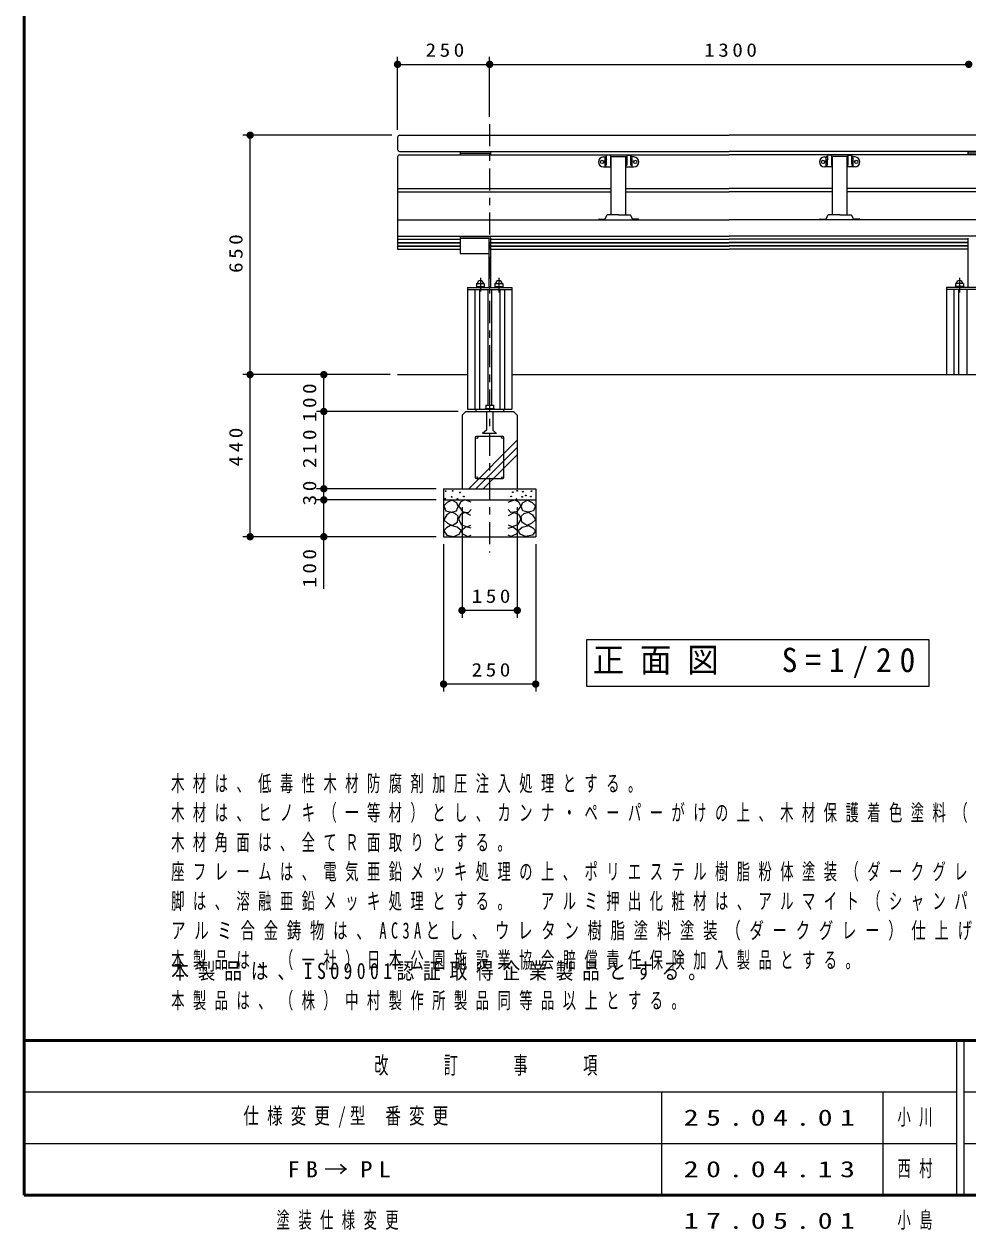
# Model space of a CAD drawing. Units: millimetres on the paper, scale 1:20. Extents: x -365 to 0, y -5 to 257.
# Drawn here: x -365 to -236.9, y -4.7 to 158.9 of the extents above; entities that cross this region are included whole.
import ezdxf

# ---------------------------------------------------------------- set-up
doc = ezdxf.new("R2010")
doc.units = ezdxf.units.MM
doc.linetypes.add('USER2', pattern=[6, 3, -1, 1, -1])
doc.layers.add('LY_1', color=7, linetype='Continuous', lineweight=25)
doc.layers.add('LY_3', color=7, linetype='Continuous', lineweight=13)
doc.styles.add('ＭＳ ゴシック', font='')
doc.styles.get('ＭＳ ゴシック').set_extended_font_data('MS Gothic')

# ---------------------------------------------------------------- blocks, each defined once
blk = doc.blocks.new('filled_dot')
at = {"color": 0, "linetype": 'Continuous', "lineweight": -2, "const_width": 1.25}
blk.add_lwpolyline([(-0.625, 0, 1), (0.625, 0, 1)], format="xyb", close=True, dxfattribs=at)

msp = doc.modelspace()

# ---------------------------------------------------------------- linework, layer by layer
at = {"layer": 'LY_1', "lineweight": 13}
for p, q in [((-314.336, 144.603), (-314.336, 154.471)), ((-301.836, 146.354), (-301.836, 154.471)), ((-314.336, 153.471), (-301.836, 153.471)), ((-301.836, 153.471), (-236.836, 153.471)), ((-315.086, 143.853), (-335.336, 143.853)), ((-334.336, 111.353), (-334.336, 143.853)), ((-303.836, 122.903), (-303.836, 106.653)), ((-303.221, 122.903), (-303.221, 106.653)), ((-300.451, 122.903), (-300.451, 106.653)), ((-299.836, 122.903), (-299.836, 106.653)), ((-238.836, 122.903), (-238.836, 111.353)), ((-238.221, 122.903), (-238.221, 111.353)), ((-315.336, 111.353), (-335.336, 111.353)), ((-334.336, 89.353), (-334.336, 111.353)), ((-324.336, 106.353), (-324.336, 111.353)), ((-306.086, 106.353), (-325.336, 106.353)), ((-324.336, 95.853), (-324.336, 106.353)), ((-304.68, 95.853), (-298.086, 102.447)), ((-303.691, 95.853), (-298.086, 101.458)), ((-302.701, 95.853), (-298.086, 100.468)), ((-309.086, 95.853), (-325.336, 95.853)), ((-309.086, 95.853), (-325.336, 95.853)), ((-324.336, 94.353), (-324.336, 95.853)), ((-309.086, 94.353), (-325.336, 94.353)), ((-324.336, 82.299), (-324.336, 94.353)), ((-305.586, 93.353), (-305.586, 78.353)), ((-298.086, 93.353), (-298.086, 78.353)), ((-309.086, 89.353), (-335.336, 89.353)), ((-308.086, 88.353), (-308.086, 68.353)), ((-295.586, 88.353), (-295.586, 68.353)), ((-298.086, 79.353), (-305.586, 79.353)), ((-242.187, 75.379), (-288.687, 75.379)), ((-288.687, 75.379), (-288.687, 69.079)), ((-242.187, 69.079), (-242.187, 75.379)), ((-295.586, 69.353), (-308.086, 69.353)), ((-288.687, 69.079), (-242.187, 69.079))]:
    msp.add_line(p, q, dxfattribs=at)
at = {"layer": 'LY_1', "linetype": 'USER2', "lineweight": 13}
for p, q in [((-301.836, 145.354), (-301.836, 87.217)), ((-303.086, 124.479), (-303.086, 122.64)), ((-300.586, 124.479), (-300.586, 122.501)), ((-238.086, 124.479), (-238.086, 122.501))]:
    msp.add_line(p, q, dxfattribs=at)
at = {"layer": 'LY_1'}
for p, q in [((-314.336, 143.603), (-314.336, 141.903)), ((-314.086, 143.853), (-269.336, 143.853)), ((-224.586, 143.853), (-269.336, 143.853)), ((-314.336, 140.924), (-314.336, 128.392)), ((-314.086, 141.653), (-269.336, 141.653)), ((-314.086, 141.174), (-269.336, 141.174)), ((-305.836, 141.653), (-305.836, 141.174)), ((-305.836, 141.428), (-301.724, 141.428)), ((-301.724, 141.653), (-301.724, 141.174)), ((-286.411, 140.899), (-286.096, 140.899)), ((-286.168, 139.661), (-286.168, 140.798)), ((-286.074, 140.912), (-285.977, 141.096)), ((-285.972, 140.574), (-285.972, 140.991)), ((-285.532, 141.149), (-285.889, 141.149)), ((-285.432, 141.049), (-285.432, 139.806)), ((-285.336, 133.038), (-285.336, 140.973)), ((-285.336, 140.973), (-283.336, 140.973)), ((-283.336, 133.038), (-283.336, 140.973)), ((-283.24, 141.049), (-283.24, 139.806)), ((-283.14, 141.149), (-282.783, 141.149)), ((-282.7, 140.574), (-282.7, 140.991)), ((-282.598, 140.912), (-282.695, 141.096)), ((-282.261, 140.899), (-282.576, 140.899)), ((-282.504, 139.661), (-282.504, 140.798)), ((-224.586, 141.653), (-269.336, 141.653)), ((-224.586, 141.174), (-269.336, 141.174)), ((-256.411, 140.899), (-256.096, 140.899)), ((-256.168, 139.661), (-256.168, 140.798)), ((-256.074, 140.912), (-255.977, 141.096)), ((-255.972, 140.574), (-255.972, 140.991)), ((-255.532, 141.149), (-255.889, 141.149)), ((-255.432, 141.049), (-255.432, 139.806)), ((-255.336, 133.038), (-255.336, 140.973)), ((-253.336, 140.973), (-255.336, 140.973)), ((-253.336, 133.038), (-253.336, 140.973)), ((-253.24, 141.049), (-253.24, 139.806)), ((-253.14, 141.149), (-252.783, 141.149)), ((-252.7, 140.574), (-252.7, 140.991)), ((-252.598, 140.912), (-252.695, 141.096)), ((-252.261, 140.899), (-252.576, 140.899)), ((-252.504, 139.661), (-252.504, 140.798)), ((-236.949, 141.653), (-236.949, 141.174)), ((-232.836, 141.428), (-236.949, 141.428)), ((-286.411, 139.549), (-285.336, 139.549)), ((-285.382, 139.756), (-285.336, 139.756)), ((-283.336, 139.756), (-283.29, 139.756)), ((-283.336, 139.549), (-282.261, 139.549)), ((-255.336, 139.549), (-256.411, 139.549)), ((-255.336, 139.756), (-255.382, 139.756)), ((-253.29, 139.756), (-253.336, 139.756)), ((-252.261, 139.549), (-253.336, 139.549)), ((-314.336, 136.634), (-285.336, 136.634)), ((-314.336, 136.151), (-285.336, 136.151)), ((-283.336, 136.634), (-269.336, 136.634)), ((-283.336, 136.151), (-269.336, 136.151)), ((-255.336, 136.634), (-269.336, 136.634)), ((-255.336, 136.151), (-269.336, 136.151)), ((-224.336, 136.634), (-253.336, 136.634)), ((-224.336, 136.151), (-253.336, 136.151)), ((-285.974, 132.974), (-286.155, 132.495)), ((-284.336, 133.038), (-285.88, 133.038)), ((-284.336, 133.038), (-282.792, 133.038)), ((-282.698, 132.974), (-282.517, 132.495)), ((-255.974, 132.974), (-256.155, 132.495)), ((-254.336, 133.038), (-255.88, 133.038)), ((-254.336, 133.038), (-252.792, 133.038)), ((-252.698, 132.974), (-252.517, 132.495)), ((-314.336, 132.353), (-269.336, 132.353)), ((-287.076, 132.353), (-287.075, 132.368)), ((-286.975, 132.463), (-286.202, 132.463)), ((-281.697, 132.463), (-282.47, 132.463)), ((-281.596, 132.353), (-281.597, 132.368)), ((-224.336, 132.353), (-269.336, 132.353)), ((-257.076, 132.353), (-257.075, 132.368)), ((-256.975, 132.463), (-256.202, 132.463)), ((-251.697, 132.463), (-252.47, 132.463)), ((-251.596, 132.353), (-251.597, 132.368)), ((-314.336, 130.161), (-269.336, 130.161)), ((-314.336, 129.752), (-305.836, 129.752)), ((-314.336, 129.299), (-305.836, 129.299)), ((-305.836, 130.118), (-301.949, 130.118)), ((-305.836, 130.118), (-305.836, 127.781)), ((-305.836, 129.894), (-301.949, 129.894)), ((-301.949, 129.894), (-301.949, 123.203)), ((-301.724, 129.893), (-301.724, 123.203)), ((-301.724, 129.752), (-269.336, 129.752)), ((-301.724, 129.299), (-269.336, 129.299)), ((-224.336, 130.161), (-269.336, 130.161)), ((-236.949, 129.752), (-269.336, 129.752)), ((-236.949, 129.299), (-269.336, 129.299)), ((-236.949, 129.893), (-236.949, 123.203)), ((-314.336, 129.255), (-305.836, 129.255)), ((-314.336, 128.845), (-305.836, 128.845)), ((-314.336, 128.802), (-305.836, 128.802)), ((-314.336, 128.392), (-305.836, 128.392)), ((-305.836, 127.781), (-301.949, 127.781)), ((-301.724, 129.255), (-269.336, 129.255)), ((-301.724, 128.845), (-269.336, 128.845)), ((-301.724, 128.802), (-269.336, 128.802)), ((-301.724, 128.392), (-269.336, 128.392)), ((-236.949, 129.255), (-269.336, 129.255)), ((-236.949, 128.845), (-269.336, 128.845)), ((-236.949, 128.802), (-269.336, 128.802)), ((-236.949, 128.392), (-269.336, 128.392)), ((-304.836, 123.203), (-304.836, 106.653)), ((-304.836, 123.203), (-298.836, 123.203)), ((-304.836, 122.903), (-298.836, 122.903)), ((-303.611, 123.703), (-303.611, 123.203)), ((-303.611, 123.703), (-302.561, 123.703)), ((-303.611, 123.303), (-302.561, 123.303)), ((-302.561, 123.703), (-302.561, 123.203)), ((-302.086, 122.903), (-302.086, 107.218)), ((-301.586, 122.903), (-301.586, 107.218)), ((-301.111, 123.703), (-300.061, 123.703)), ((-301.111, 123.703), (-301.111, 123.203)), ((-301.111, 123.303), (-300.061, 123.303)), ((-300.061, 123.703), (-300.061, 123.203)), ((-298.836, 123.203), (-298.836, 106.653)), ((-239.836, 123.203), (-239.836, 111.353)), ((-233.836, 123.203), (-239.836, 123.203)), ((-233.836, 122.903), (-239.836, 122.903)), ((-237.561, 123.703), (-238.611, 123.703)), ((-238.611, 123.703), (-238.611, 123.203)), ((-237.561, 123.303), (-238.611, 123.303)), ((-237.561, 123.703), (-237.561, 123.203)), ((-237.086, 122.903), (-237.086, 111.353)), ((-314.336, 111.353), (-304.836, 111.353)), ((-298.836, 111.353), (-224.336, 111.353)), ((-304.836, 106.653), (-298.836, 106.653)), ((-303.711, 106.653), (-303.711, 106.353)), ((-299.961, 106.653), (-299.961, 106.353)), ((-305.586, 105.853), (-305.086, 106.353)), ((-305.586, 105.853), (-305.586, 95.853)), ((-305.086, 106.353), (-298.586, 106.353)), ((-304.961, 106.353), (-298.711, 106.353)), ((-298.586, 106.353), (-298.086, 105.853)), ((-298.086, 105.853), (-298.086, 95.853)), ((-303.736, 97.353), (-303.736, 102.853)), ((-303.586, 103.003), (-300.086, 103.003)), ((-299.936, 102.853), (-299.936, 97.353)), ((-300.086, 97.203), (-303.586, 97.203)), ((-308.086, 95.853), (-308.086, 89.353)), ((-308.086, 95.853), (-295.586, 95.853)), ((-295.586, 95.853), (-295.586, 89.353)), ((-308.086, 94.353), (-295.586, 94.353)), ((-308.086, 89.353), (-295.586, 89.353))]:
    msp.add_line(p, q, dxfattribs=at)
at = {"layer": 'LY_1', "color": 32, "lineweight": 13}
for p, q in [((-302.436, 106.768), (-302.436, 106.653)), ((-302.436, 106.768), (-301.236, 106.768)), ((-302.361, 107.218), (-302.361, 106.768)), ((-302.361, 107.218), (-301.311, 107.218)), ((-301.836, 107.218), (-301.836, 106.768)), ((-301.311, 107.218), (-301.311, 106.768)), ((-301.236, 106.768), (-301.236, 106.653)), ((-302.286, 106.353), (-302.286, 103.803)), ((-301.386, 106.353), (-301.386, 103.803)), ((-302.286, 103.803), (-302.786, 103.353)), ((-300.886, 103.353), (-302.786, 103.353)), ((-300.886, 103.353), (-301.386, 103.803))]:
    msp.add_line(p, q, dxfattribs=at)
at = {"layer": 'LY_1'}
for points in [[(-286.168, 139.661), (-286.13, 139.679), (-286.095, 139.702), (-286.066, 139.729), (-286.04, 139.761), (-286.023, 139.798), (-286.011, 139.84), (-286.003, 139.889), (-285.997, 139.945), (-285.992, 140.014), (-285.988, 140.09), (-285.984, 140.17), (-285.981, 140.251), (-285.979, 140.331), (-285.977, 140.407), (-285.975, 140.476), (-285.974, 140.534), (-285.973, 140.579), (-285.972, 140.609), (-285.972, 140.62), (-285.972, 140.609), (-285.972, 140.574)], [(-282.504, 139.661), (-282.542, 139.679), (-282.577, 139.702), (-282.607, 139.729), (-282.632, 139.761), (-282.649, 139.798), (-282.661, 139.84), (-282.669, 139.889), (-282.675, 139.945), (-282.68, 140.014), (-282.684, 140.09), (-282.688, 140.17), (-282.691, 140.251), (-282.693, 140.331), (-282.695, 140.407), (-282.697, 140.476), (-282.698, 140.534), (-282.699, 140.579), (-282.7, 140.609), (-282.7, 140.62), (-282.7, 140.609), (-282.7, 140.574)], [(-256.168, 139.661), (-256.13, 139.679), (-256.095, 139.702), (-256.066, 139.729), (-256.04, 139.761), (-256.023, 139.798), (-256.011, 139.84), (-256.003, 139.889), (-255.997, 139.945), (-255.992, 140.014), (-255.988, 140.09), (-255.984, 140.17), (-255.981, 140.251), (-255.979, 140.331), (-255.977, 140.407), (-255.975, 140.476), (-255.974, 140.534), (-255.973, 140.579), (-255.972, 140.609), (-255.972, 140.62), (-255.972, 140.609), (-255.972, 140.574)], [(-252.504, 139.661), (-252.542, 139.679), (-252.577, 139.702), (-252.607, 139.729), (-252.632, 139.761), (-252.649, 139.798), (-252.661, 139.84), (-252.669, 139.889), (-252.675, 139.945), (-252.68, 140.014), (-252.684, 140.09), (-252.688, 140.17), (-252.691, 140.251), (-252.693, 140.331), (-252.695, 140.407), (-252.697, 140.476), (-252.698, 140.534), (-252.699, 140.579), (-252.7, 140.609), (-252.7, 140.62), (-252.7, 140.609), (-252.7, 140.574)], [(-304.365, 94.038), (-305.221, 94.355), (-305.76, 94.086), (-306.076, 93.484), (-305.49, 92.723), (-304.714, 92.66), (-304.365, 93.056)], [(-299.307, 94.038), (-298.451, 94.355), (-297.913, 94.086), (-297.596, 93.484), (-298.182, 92.723), (-298.958, 92.66), (-299.307, 93.056)], [(-304.381, 92.232), (-305.142, 92.628), (-305.775, 92.375), (-306.076, 91.725), (-305.633, 90.949), (-304.872, 90.711), (-304.381, 90.917)], [(-299.291, 92.232), (-298.53, 92.628), (-297.897, 92.375), (-297.596, 91.725), (-298.039, 90.949), (-298.8, 90.711), (-299.291, 90.917)], [(-304.365, 90.505), (-305.031, 90.711), (-305.68, 90.157), (-305.506, 89.761), (-304.777, 89.396), (-304.365, 89.555)], [(-299.307, 90.505), (-298.641, 90.711), (-297.992, 90.157), (-298.166, 89.761), (-298.895, 89.396), (-299.307, 89.555)]]:
    msp.add_lwpolyline(points, dxfattribs=at)
for points in [[(-306.964, 94.323), (-307.597, 94.022), (-308.073, 93.547), (-307.772, 92.85), (-307.043, 92.707), (-306.346, 92.866), (-306.092, 93.452), (-306.282, 93.959)], [(-296.708, 94.323), (-296.075, 94.022), (-295.6, 93.547), (-295.901, 92.85), (-296.629, 92.707), (-297.326, 92.866), (-297.58, 93.452), (-297.39, 93.959)], [(-307.09, 92.676), (-307.629, 92.327), (-308.073, 91.646), (-307.566, 91.186), (-306.9, 90.87), (-306.203, 91.313), (-306.124, 92.153), (-306.532, 92.515)], [(-296.582, 92.676), (-296.043, 92.327), (-295.6, 91.646), (-296.106, 91.186), (-296.772, 90.87), (-297.469, 91.313), (-297.548, 92.153), (-297.14, 92.515)], [(-307.131, 90.879), (-307.7, 90.56), (-308.038, 90.137), (-307.634, 89.571), (-306.692, 89.368), (-305.976, 89.687), (-305.703, 90.192), (-306.242, 90.648)], [(-296.541, 90.879), (-295.972, 90.56), (-295.634, 90.137), (-296.038, 89.571), (-296.98, 89.368), (-297.696, 89.687), (-297.969, 90.192), (-297.43, 90.648)]]:
    msp.add_lwpolyline(points, close=True, dxfattribs=at)
at = {"layer": 'LY_1', "lineweight": 13}
for centre in [(-286.586, 140.224), (-282.086, 140.224), (-256.586, 140.224), (-252.086, 140.224)]:
    msp.add_circle(centre, 0.225, dxfattribs=at)
at = {"layer": 'LY_1'}
for centre, radius in [((-303.586, 102.853), 0.15), ((-300.086, 102.853), 0.15), ((-303.586, 97.353), 0.15), ((-300.086, 97.353), 0.15), ((-307.81, 95.528), 0.05), ((-306.853, 95.582), 0.05), ((-305.856, 95.366), 0.05), ((-298.682, 95.398), 0.05), ((-298.092, 95.595), 0.05), ((-297.324, 95.474), 0.05), ((-296.92, 94.948), 0.05), ((-296.151, 95.541), 0.05), ((-307.85, 94.517), 0.05), ((-306.988, 94.76), 0.05), ((-306.193, 94.477), 0.05), ((-305.344, 94.814), 0.05), ((-298.909, 94.83), 0.05), ((-298.214, 94.477), 0.05), ((-297.418, 94.773), 0.05), ((-296.259, 94.8), 0.05)]:
    msp.add_circle(centre, radius, dxfattribs=at)
for centre, radius, start, end in [((-314.086, 143.603), 0.25, 90, 180), ((-314.086, 141.903), 0.25, 180, 270), ((-314.086, 140.924), 0.25, 90, 180), ((-286.411, 140.224), 0.675, 90, 270), ((-286.096, 140.924), 0.025, 270, 332.13251), ((-285.889, 141.049), 0.1, 90, 152.13251), ((-285.532, 141.049), 0.1, 0, 90), ((-283.14, 141.049), 0.1, 90, 180), ((-282.783, 141.049), 0.1, 27.86749, 90), ((-282.576, 140.924), 0.025, 207.86749, 270), ((-282.261, 140.224), 0.675, 270, 90), ((-256.411, 140.224), 0.675, 90, 270), ((-256.096, 140.924), 0.025, 270, 332.13251), ((-255.889, 141.049), 0.1, 90, 152.13251), ((-255.532, 141.049), 0.1, 0, 90), ((-253.14, 141.049), 0.1, 90, 180), ((-252.783, 141.049), 0.1, 27.86749, 90), ((-252.576, 140.924), 0.025, 207.86749, 270), ((-252.261, 140.224), 0.675, 270, 90), ((-285.382, 139.806), 0.05, 180, 270), ((-283.29, 139.806), 0.05, 270, 0.00001), ((-255.382, 139.806), 0.05, 179.99999, 270), ((-253.29, 139.806), 0.05, 270, 0), ((-285.88, 132.938), 0.1, 90, 159.20314), ((-282.792, 132.938), 0.1, 20.79686, 90), ((-255.88, 132.938), 0.1, 90, 159.20314), ((-252.792, 132.938), 0.1, 20.79686, 90), ((-286.975, 132.363), 0.1, 90, 177), ((-286.202, 132.513), 0.05, 270, 339.20314), ((-282.47, 132.513), 0.05, 200.79686, 270), ((-281.697, 132.363), 0.1, 3, 90), ((-256.975, 132.363), 0.1, 90, 177), ((-256.202, 132.513), 0.05, 270, 339.20314), ((-252.47, 132.513), 0.05, 200.79686, 270), ((-251.697, 132.363), 0.1, 3, 90), ((-301.949, 129.893), 0.225, 0, 90), ((-303.086, 123.703), 0.425, 0, 180), ((-300.586, 123.703), 0.425, 0, 180), ((-238.086, 123.703), 0.425, 360, 180)]:
    msp.add_arc(centre, radius, start, end, dxfattribs=at)
at = {"layer": 'LY_3', "lineweight": 50}
for p, q in [((-365, 257), (-365, 0)), ((-365, 21), (0, 21)), ((-365, 0), (0, 0))]:
    msp.add_line(p, q, dxfattribs=at)
at = {"layer": 'LY_3', "lineweight": 25}
for p, q in [((-238.5, 21), (-238.5, 0)), ((-237.5, 21), (-237.5, 0)), ((-237.5, 7), (0, 7))]:
    msp.add_line(p, q, dxfattribs=at)
at = {"layer": 'LY_3'}
for p, q in [((-365, 14), (-238.5, 14)), ((-278.5, 14), (-278.5, 0)), ((-248.5, 14), (-248.5, 0)), ((-237.5, 14), (-182.5, 14)), ((-365, 7), (-238.5, 7))]:
    msp.add_line(p, q, dxfattribs=at)

# ---------------------------------------------------------------- block references
at = {"layer": 'LY_1', "lineweight": 13, "xscale": 0.4, "yscale": 0.4}
for p in [(-314.336, 153.471), (-305.586, 79.353), (-308.086, 69.353)]:
    msp.add_blockref('filled_dot', p, dxfattribs=at)
for p, rotation in [((-301.836, 153.471), 180), ((-236.836, 153.471), 180), ((-334.336, 143.853), 270), ((-334.336, 111.353), 90), ((-334.336, 111.353), 270), ((-324.336, 111.353), 270), ((-324.336, 106.353), 90), ((-324.336, 95.853), 90), ((-324.336, 95.853), 270), ((-324.336, 94.353), 270), ((-334.336, 89.353), 90), ((-324.336, 89.353), 90), ((-298.086, 79.353), 180), ((-295.586, 69.353), 180)]:
    msp.add_blockref('filled_dot', p, dxfattribs=dict(at, rotation=rotation))

# ---------------------------------------------------------------- texts
at = {"layer": 'LY_1', "style": 'ＭＳ ゴシック'}
for s, insert, char_height, attachment_point in [('\\T1.33;\\W1.15;250', (-307.671, 154.471), 1.833, 8), ('\\T1.33;\\W1.15;1300', (-268.915, 154.471), 1.833, 8), ('\\T1.33;\\W1.15;150', (-301.415, 80.353), 1.833, 8), ('\\T1.5;\\W0.95;正面図\u3000S=1/20', (-265.437, 72.229), 3.299, 5), ('\\T1.33;\\W1.15;250', (-301.421, 70.353), 1.833, 8), ('\\T1.64;\\W0.6;木材は、低毒性木材防腐剤加圧注入処理とする。', (-345.045, 54.526), 2.199, 7), ('\\T1.64;\\W0.6;木材は、ヒノキ（一等材）とし、カンナ・ペーパーがけの上、木材保護着色塗料（メイプル）塗装仕上げとする。', (-345.045, 50.526), 2.199, 7), ('\\T1.64;\\W0.6;木材角面は、全てＲ面取りとする。', (-345.045, 46.526), 2.199, 7), ('\\T1.64;\\W0.6;座フレームは、電気亜鉛メッキ処理の上、ポリエステル樹脂粉体塗装（ダークグレー）仕上げとする。', (-345.045, 42.526), 2.199, 7), ('\\T1.64;\\W0.6;脚は、溶融亜鉛メッキ処理とする。\u3000アルミ押出化粧材は、アルマイト（シャンパンシルバー）仕上げとする。', (-345.045, 38.526), 2.199, 7), ('\\T1.61;\\W0.65;アルミ合金鋳物は、AC3Aとし、ウレタン樹脂塗料塗装（ダークグレー）仕上げとする。', (-345.045, 34.526), 2.199, 7), ('\\T1.64;\\W0.6;本製品は、（一社）日本公園施設業協会賠償責任保険加入製品とする。', (-345.045, 30.526), 2.199, 7), ('\\T1.5;\\W0.8;本製品は、ISO9001認証取得企業製品とする。', (-345.045, 31.526), 2.199, 1), ('\\T1.64;\\W0.6;本製品は、（株）中村製作所製品同等品以上とする。', (-345.045, 27.526), 2.199, 1), ('\\T1.53;\\W0.7;仕様変更/型\\~番変更', (-335.25, 10.5), 2.199, 4), ('\\T1.5;\\W1.35;25.04.01', (-275.5, 10.5), 2.199, 4), ('\\T1.64;\\W0.6;小川', (-246.5, 10.5), 2.199, 4), ('\\T1.64;\\W0.6;西村', (-246.5, 3.5), 2.199, 4), ('\\T1.5;\\W1.1;FB→PL', (-329.25, 3.5), 2.199, 4), ('\\T1.5;\\W1.35;20.04.13', (-275.5, 3.5), 2.199, 4), ('\\T1.64;\\W0.6;塗装仕様変更', (-330.75, -3.5), 2.199, 4), ('\\T1.5;\\W1.35;17.05.01', (-275.5, -3.5), 2.199, 4), ('\\T1.64;\\W0.6;小島', (-246.5, -3.5), 2.199, 4)]:
    msp.add_mtext(s, dxfattribs=dict(at, insert=insert, char_height=char_height, attachment_point=attachment_point))
at = {"layer": 'LY_1', "char_height": 1.833, "attachment_point": 8, "rotation": 90, "style": 'ＭＳ ゴシック'}
for s, insert in [('\\T1.33;\\W1.15;650', (-335.336, 128.018)), ('\\T1.33;\\W1.15;100', (-325.336, 107.779)), ('\\T1.33;\\W1.15;440', (-335.336, 101.768)), ('\\T1.33;\\W1.15;210', (-325.336, 101.524)), ('\\T1.34;\\W1.15;30', (-325.336, 95.531)), ('\\T1.33;\\W1.15;100', (-325.336, 85.299))]:
    msp.add_mtext(s, dxfattribs=dict(at, insert=insert))
at = {"layer": 'LY_3', "insert": (-301.75, 17.5), "char_height": 2.346, "attachment_point": 5, "style": 'ＭＳ ゴシック'}
msp.add_mtext('\\T1.64;\\W0.6;改\u3000\u3000訂\u3000\u3000事\u3000\u3000項', dxfattribs=at)

doc.saveas('drawing.dxf')
